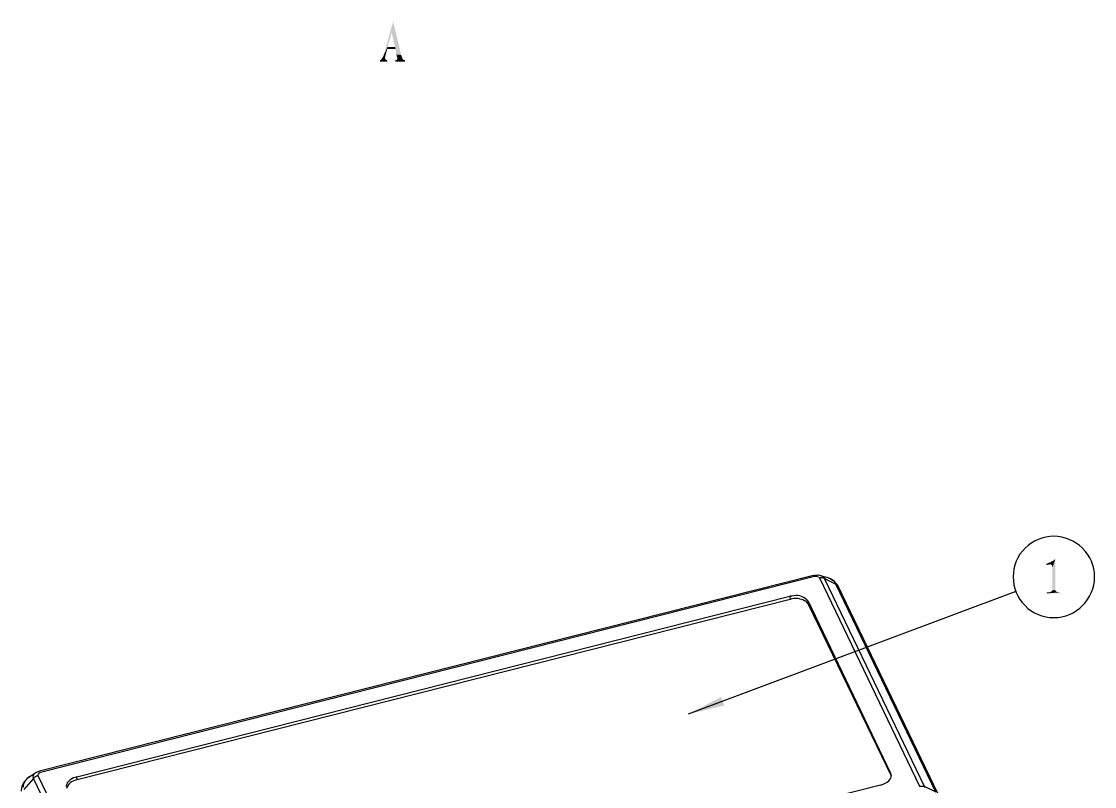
# Model space of a CAD drawing. Header units: millimetres. Extents: x 67 to 592, y -195 to 280.
# Drawn here: x 172.9 to 282, y -93.8 to -16 of the extents above; entities that cross this region are included whole.
import ezdxf

# ---------------------------------------------------------------- set-up
doc = ezdxf.new("R2010")
doc.units = ezdxf.units.MM
doc.layers.add('PDF_图层 1', color=7, linetype='Continuous', true_color=0x231f20)

msp = doc.modelspace()

# ---------------------------------------------------------------- linework, layer by layer
at = {"layer": 'PDF_图层 1', "color": 7, "lineweight": -3}
msp.add_lwpolyline([(277.87, -76.66, 0.413246), (282.02, -72.51, 0.414648), (277.87, -68.39, 0.416115), (273.75, -72.51, 0.414696)], format="xyb", close=True, dxfattribs=at)
for points in [[(253.43, -72.37), (174.76, -92.29)], [(253.55, -72.48), (174.87, -92.43)], [(253.43, -72.37), (253.57, -72.34), (253.91, -72.31), (254.17, -72.37), (254.87, -72.59)], [(253.49, -72.4), (253.52, -72.45)], [(253.91, -72.51), (253.86, -72.48), (253.8, -72.48), (253.74, -72.48), (253.66, -72.48), (253.6, -72.48), (253.55, -72.48)], [(253.94, -72.54), (254, -72.57)], [(254.05, -72.62), (254.14, -72.59), (254.22, -72.59), (254.31, -72.59), (254.39, -72.62), (254.48, -72.62), (254.56, -72.68)], [(254.05, -72.62), (264.21, -93.82)], [(254.19, -72.37), (254.25, -72.4)], [(254.25, -72.4), (254.34, -72.45)], [(254.34, -72.45), (254.45, -72.51)], [(254.45, -72.51), (254.5, -72.59)], [(254.5, -72.59), (254.56, -72.68)], [(264.72, -93.84), (254.56, -72.68), (255.72, -73.24)], [(255.94, -73.47), (255.83, -73.27), (255.58, -72.99), (255.24, -72.74), (254.87, -72.59)], [(254.9, -72.59), (254.96, -72.62), (255.01, -72.65), (255.07, -72.65), (255.18, -72.71), (255.29, -72.79), (255.44, -72.88), (255.55, -72.99), (255.63, -73.1), (255.72, -73.24)], [(255.29, -72.79), (255.29, -72.79)], [(274, -74.01), (240.7, -86.48)], [(265.9, -94.41), (255.72, -73.24), (255.8, -73.27)], [(255.8, -73.27), (255.86, -73.33)], [(255.86, -73.33), (255.89, -73.38)], [(255.89, -73.38), (255.94, -73.44)], [(266.13, -94.63), (255.94, -73.47), (255.94, -73.44)], [(178.54, -92.86), (251.03, -74.48), (251.06, -74.8)], [(251.06, -74.8), (178.59, -93.17)], [(251.23, -74.46), (251.03, -74.49)], [(252.02, -74.74), (251.85, -74.71), (251.65, -74.71), (251.46, -74.71), (251.26, -74.74), (251.06, -74.8)], [(252.02, -74.74), (252.22, -74.77)], [(252.22, -74.77), (252.36, -74.82)], [(252.36, -74.82), (252.53, -74.91)], [(252.53, -74.91), (252.64, -74.96)], [(252.64, -74.96), (252.75, -75.08)], [(252.75, -75.08), (252.84, -75.16)], [(252.84, -75.16), (252.92, -75.28)], [(252.92, -75.28), (252.9, -74.99), (261.28, -92.49)], [(252.92, -75.28), (261.33, -92.77)], [(173.77, -92.83), (174.39, -92.43), (174.33, -92.49), (174.28, -92.52), (174.19, -92.6), (174.13, -92.69), (174.11, -92.77), (174.08, -92.88), (174.11, -92.97), (174.13, -93.05)], [(174.76, -92.29), (174.7, -92.32), (174.45, -92.4), (174.39, -92.43)], [(174.59, -92.63), (174.59, -92.69)], [(174.73, -92.49), (174.67, -92.52), (174.64, -92.57)], [(174.87, -92.43), (174.81, -92.43), (174.76, -92.46)], [(174.84, -92.38), (174.87, -92.43)], [(261.33, -92.66), (261.28, -92.49), (261.33, -92.77)], [(172.92, -94.32), (172.92, -94.24), (172.98, -93.82), (173.18, -93.36), (173.54, -93), (173.77, -92.83), (173.63, -92.91)], [(173.12, -93.59), (173.09, -93.73)], [(173.09, -93.73), (173.09, -93.9)], [(173.18, -93.45), (173.12, -93.59)], [(173.18, -94.15), (174.13, -93.05), (184.29, -114.22)], [(173.26, -93.34), (173.18, -93.45)], [(173.32, -93.25), (173.26, -93.34)], [(173.37, -93.17), (173.32, -93.25)], [(173.43, -93.11), (173.37, -93.17)], [(173.46, -93.05), (173.43, -93.11)], [(173.63, -92.91), (173.51, -93.03)], [(184.77, -113.94), (174.61, -92.74), (174.5, -92.77), (174.42, -92.83), (174.33, -92.86), (174.25, -92.91), (174.19, -92.97), (174.13, -93.05)], [(177.52, -93.59), (177.46, -93.73)], [(177.46, -93.73), (177.46, -93.84)], [(177.58, -93.48), (177.52, -93.59)], [(177.66, -93.36), (177.58, -93.48)], [(177.77, -93.25), (177.66, -93.36)], [(177.89, -93.17), (177.77, -93.25)], [(178.03, -93.05), (177.89, -93.17)], [(178.2, -92.97), (178.03, -93.05)], [(178.37, -92.91), (178.2, -92.97)], [(178.59, -93.17), (178.54, -92.86), (178.37, -92.91)], [(260.26, -93.7), (187.76, -112.07)], [(261.33, -92.8), (261.33, -92.77)], [(264.21, -93.79), (264.3, -93.79), (264.41, -93.79), (264.49, -93.79), (264.58, -93.79), (264.66, -93.82), (264.72, -93.84)], [(265.91, -94.41), (264.72, -93.84), (264.75, -93.93)]]:
    msp.add_lwpolyline(points, dxfattribs=at)
msp.add_lwpolyline([(252.9, -74.99, 0.271066), (251.43, -74.43), (251.23, -74.46)], format="xyb", dxfattribs=at)
msp.add_arc((178.71, -94.41), 1.25, 95.523, 162.8612, dxfattribs=at)
msp.add_ellipse((259.43, -92.9), major_axis=(1.91, 0.15), ratio=0.492345, start_param=5.125963, end_param=6.324199, dxfattribs=at)
at = {"layer": 'PDF_图层 1', "color": 7, "transparency": 33554559}
for points in [[(210.57, -17.14), (209.75, -19.43), (210.71, -16.01)], [(210.71, -16.01), (210.57, -17.14), (210.9, -18.61)], [(210.71, -16.01), (210.9, -18.61), (210.93, -18.81)], [(210.71, -16.01), (210.93, -18.81), (210.96, -18.95)], [(210.71, -16.01), (210.96, -18.95), (210.99, -19.12)], [(210.71, -16.01), (210.99, -19.12), (211.02, -19.26)], [(210.71, -16.01), (211.02, -19.26), (211.05, -19.37)], [(211.05, -19.37), (210.71, -16.01), (211.53, -19.43)], [(210.57, -17.14), (210.14, -18.61), (209.75, -19.43)], [(209.75, -19.43), (209.66, -19.65), (210.11, -18.81)], [(209.66, -19.65), (209.89, -19.65), (210.11, -18.81)], [(209.75, -19.43), (210.11, -18.81), (210.14, -18.61)], [(210.14, -18.61), (210.11, -18.81), (210.91, -18.61)], [(210.91, -18.61), (210.11, -18.81), (210.93, -18.81)], [(211.05, -19.37), (211.07, -19.57), (211.53, -19.43)], [(211.53, -19.43), (211.07, -19.57), (211.58, -19.6)], [(211.07, -19.57), (211.13, -19.74), (211.58, -19.6)], [(211.58, -19.6), (211.13, -19.74), (211.64, -19.74)], [(209.47, -19.91), (209.38, -19.96), (209.97, -19.91)], [(209.97, -19.91), (209.38, -19.96), (210.11, -19.96)], [(209.38, -19.96), (209.38, -20.11), (210.11, -19.96)], [(210.11, -19.96), (209.38, -20.11), (210.11, -20.11)], [(209.55, -19.8), (209.47, -19.91), (209.92, -19.82)], [(209.92, -19.82), (209.47, -19.91), (209.97, -19.91)], [(209.89, -19.65), (209.55, -19.8), (209.89, -19.74)], [(209.66, -19.65), (209.55, -19.8), (209.89, -19.65)], [(209.89, -19.74), (209.55, -19.8), (209.92, -19.82)], [(211.02, -19.94), (210.93, -19.96), (211.81, -19.94)], [(211.81, -19.94), (210.93, -19.96), (211.92, -19.96)], [(210.93, -19.96), (210.93, -20.11), (211.92, -19.96)], [(211.92, -19.96), (210.93, -20.11), (211.92, -20.11)], [(211.07, -19.91), (211.02, -19.94), (211.72, -19.88)], [(211.72, -19.88), (211.02, -19.94), (211.81, -19.94)], [(211.67, -19.82), (211.07, -19.91), (211.72, -19.88)], [(211.13, -19.82), (211.07, -19.91), (211.67, -19.82)], [(211.13, -19.74), (211.13, -19.82), (211.64, -19.74)], [(211.64, -19.74), (211.13, -19.82), (211.67, -19.82)], [(277.53, -71.24), (277.81, -70.87), (278.04, -70.7)], [(277.62, -71.27), (277.53, -71.24), (278.04, -70.7)], [(277.53, -71.24), (277.59, -70.99), (277.81, -70.87)], [(277.67, -71.32), (277.62, -71.27), (278.04, -70.7)], [(277.7, -71.41), (277.67, -71.32), (278.04, -70.7)], [(277.73, -71.55), (277.7, -71.41), (278.04, -70.7)], [(277.73, -71.55), (278.04, -70.7), (278.04, -73.84)], [(277.53, -71.24), (277.11, -71.18), (277.33, -71.1)], [(277.11, -71.18), (277.53, -71.24), (277.31, -71.27)], [(277.31, -71.27), (277.11, -71.32), (277.11, -71.18)], [(277.53, -71.24), (277.33, -71.1), (277.59, -70.99)], [(278.04, -73.84), (277.73, -73.89), (277.73, -71.55)], [(278.46, -74.09), (278.58, -74.09), (277.14, -74.2)], [(277.39, -74.09), (278.46, -74.09), (277.14, -74.2)], [(277.28, -74.09), (277.39, -74.09), (277.14, -74.2)], [(277.28, -74.09), (277.14, -74.2), (277.14, -74.09)], [(277.14, -74.2), (278.58, -74.09), (278.58, -74.2)], [(278.27, -74.06), (278.35, -74.06), (277.39, -74.09)], [(278.27, -74.06), (277.39, -74.09), (277.48, -74.06)], [(277.39, -74.09), (278.35, -74.06), (278.46, -74.09)], [(278.18, -74.03), (277.48, -74.06), (277.56, -74.03)], [(277.48, -74.06), (278.18, -74.03), (278.27, -74.06)], [(278.12, -74.01), (277.56, -74.03), (277.62, -74.01)], [(277.56, -74.03), (278.12, -74.01), (278.18, -74.03)], [(277.62, -74.01), (277.67, -73.98), (278.07, -73.95)], [(277.62, -74.01), (278.07, -73.95), (278.12, -74.01)], [(278.07, -73.95), (277.67, -73.98), (277.7, -73.92)], [(278.04, -73.89), (277.7, -73.92), (277.73, -73.89)], [(277.7, -73.92), (278.04, -73.89), (278.07, -73.95)], [(277.73, -73.89), (278.04, -73.84), (278.04, -73.89)], [(240.7, -86.48), (244.06, -84.73), (244.37, -85.6)]]:
    msp.add_solid(points, dxfattribs=at)
at = {"layer": 'PDF_图层 1', "color": 7, "lineweight": -3, "transparency": 33554559}
for points in [[(253.43, -72.37), (253.43, -72.4), (253.46, -72.37), (253.46, -72.4)], [(253.43, -72.37), (253.43, -72.4), (253.49, -72.37), (253.49, -72.4)], [(253.49, -72.37), (253.49, -72.43), (253.52, -72.37), (253.52, -72.43)], [(253.54, -72.48), (253.54, -72.51), (253.57, -72.48), (253.57, -72.51)], [(253.94, -72.54), (253.94, -72.57), (253.97, -72.54), (253.97, -72.57)], [(254.02, -72.59), (254.02, -72.62), (254.05, -72.59), (254.05, -72.62)], [(254.05, -72.62), (254.05, -72.65), (254.08, -72.62), (254.08, -72.65)], [(254.19, -72.37), (254.19, -72.4), (254.22, -72.37), (254.22, -72.4)], [(254.87, -72.59), (254.87, -72.62), (254.9, -72.59), (254.9, -72.62)], [(274, -74.01), (274, -74.03), (274.03, -74.01), (274.03, -74.03)], [(174.59, -92.69), (174.59, -92.74), (174.61, -92.69), (174.61, -92.74)], [(174.61, -92.6), (174.61, -92.63), (174.64, -92.6), (174.64, -92.63)], [(174.64, -92.57), (174.64, -92.6), (174.67, -92.57), (174.67, -92.6)], [(174.76, -92.46), (174.76, -92.49), (174.78, -92.46), (174.78, -92.49)], [(174.78, -92.29), (174.78, -92.32), (174.81, -92.29), (174.81, -92.32)], [(174.78, -92.29), (174.78, -92.32), (174.81, -92.29), (174.81, -92.32)], [(174.81, -92.32), (174.81, -92.35), (174.84, -92.32), (174.84, -92.35)], [(174.84, -92.35), (174.84, -92.4), (174.87, -92.35), (174.87, -92.4)], [(261.33, -92.66), (261.33, -92.71), (261.36, -92.66), (261.36, -92.71)], [(173.46, -93.05), (173.46, -93.08), (173.51, -93.05), (173.51, -93.08)]]:
    msp.add_solid(points, dxfattribs=at)

doc.saveas('drawing.dxf')
